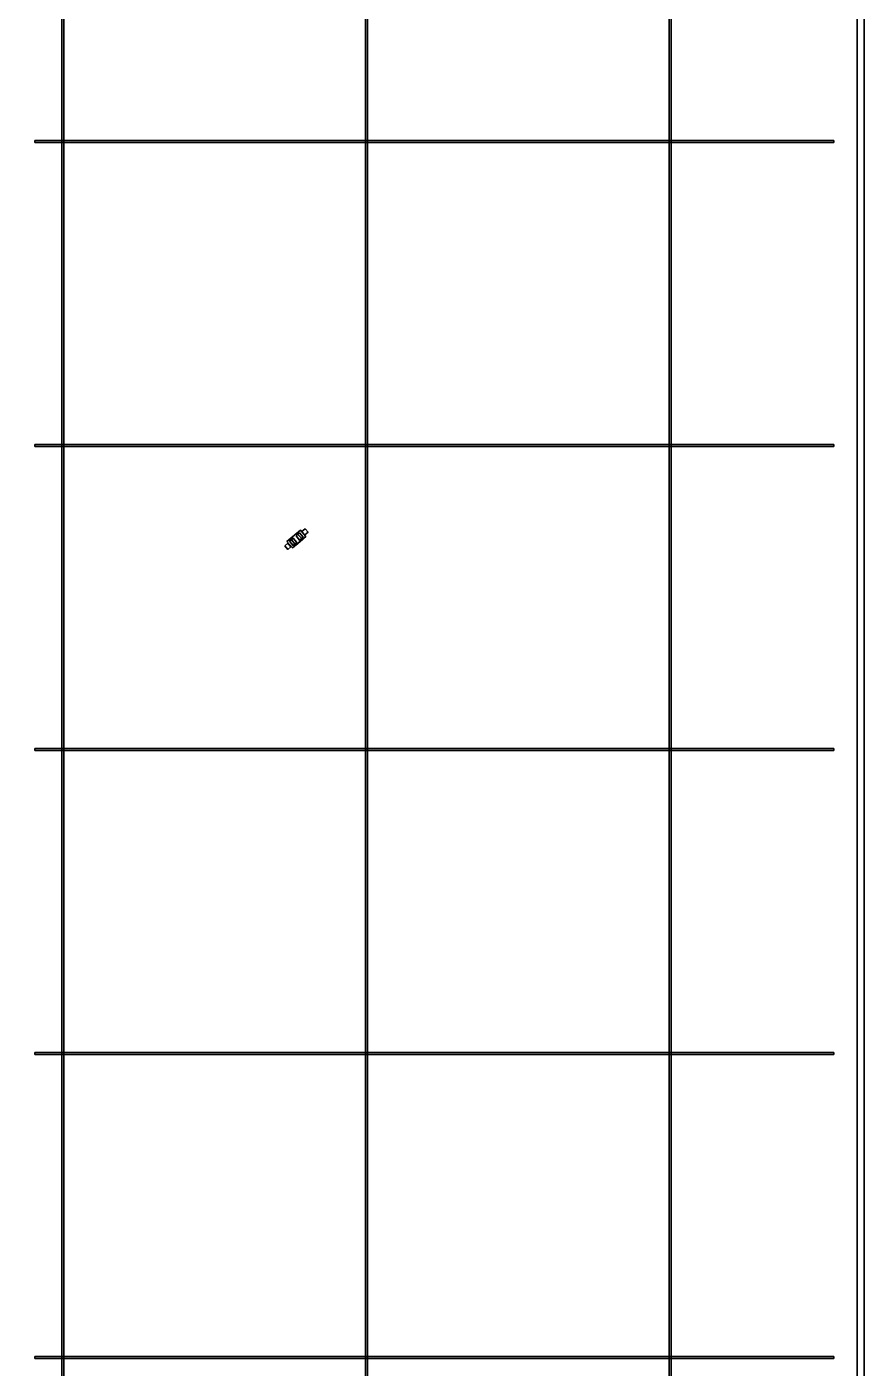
# Model space of a CAD drawing. Header units: metres. Extents: x -0.1 to 82.2, y -4 to 82.7.
# Drawn here: x 64.23 to 82.15, y 25.77 to 54.45 of the extents above; entities that cross this region are included whole.
import ezdxf

# ---------------------------------------------------------------- set-up
doc = ezdxf.new("R2010")
doc.units = ezdxf.units.M
for name, color, linetype in [('A-ENTG', 250, 'Continuous'), ('A-SITE', 8, 'Continuous'), ('A-SITE-JNT', 9, 'Continuous')]:
    doc.layers.add(name, color=color, linetype=linetype)

msp = doc.modelspace()

# ---------------------------------------------------------------- linework, layer by layer
at = {"layer": 'A-ENTG'}
for points in [[(69.913, 43.309, 0.8), (69.797, 43.446, 0.8), (70.087, 43.691, 0.8), (70.203, 43.554, 0.8)], [(69.913, 43.309, 1.38), (70.203, 43.554, 1.38), (70.087, 43.691, 1.38), (69.797, 43.446, 1.38)], [(69.797, 43.446, 0.8), (69.797, 43.446, 1.38), (70.087, 43.691, 1.38), (70.087, 43.691, 0.8)], [(69.989, 43.373, 1.46), (69.873, 43.511, 1.46), (70.011, 43.627, 1.46), (70.127, 43.489, 1.46)], [(69.989, 43.373, 1.7), (70.127, 43.489, 1.7), (70.011, 43.627, 1.7), (69.873, 43.511, 1.7)], [(69.873, 43.511, 1.46), (69.873, 43.511, 1.7), (70.011, 43.627, 1.7), (70.011, 43.627, 1.46)], [(70.069, 43.48), (69.992, 43.572), (70.068, 43.636), (70.146, 43.544)], [(70.069, 43.48, 0.82), (70.146, 43.544, 0.82), (70.068, 43.636, 0.82), (69.992, 43.572, 0.82)], [(69.992, 43.572), (69.992, 43.572, 0.82), (70.068, 43.636, 0.82), (70.068, 43.636)], [(70.127, 43.489, 1.46), (70.011, 43.627, 1.46), (70.011, 43.627, 1.7), (70.127, 43.489, 1.7)], [(70.146, 43.544), (70.068, 43.636), (70.068, 43.636, 0.82), (70.146, 43.544, 0.82)], [(70.203, 43.554, 0.8), (70.087, 43.691, 0.8), (70.087, 43.691, 1.38), (70.203, 43.554, 1.38)], [(70.181, 43.587, 0.92), (70.117, 43.664, 0.92), (70.186, 43.722, 0.92), (70.25, 43.645, 0.92)], [(70.181, 43.587, 1.34), (70.25, 43.645, 1.34), (70.186, 43.722, 1.34), (70.117, 43.664, 1.34)], [(70.117, 43.664, 0.92), (70.117, 43.664, 1.34), (70.186, 43.722, 1.34), (70.186, 43.722, 0.92)], [(70.181, 43.587, 0.92), (70.181, 43.587, 1.34), (70.117, 43.664, 1.34), (70.117, 43.664, 0.92)], [(70.181, 43.587, 0.92), (70.25, 43.645, 0.92), (70.25, 43.645, 1.34), (70.181, 43.587, 1.34)], [(70.25, 43.645, 0.92), (70.186, 43.722, 0.92), (70.186, 43.722, 1.34), (70.25, 43.645, 1.34)], [(69.814, 43.278, 0.92), (69.75, 43.355, 0.92), (69.819, 43.413, 0.92), (69.883, 43.336, 0.92)], [(69.814, 43.278, 1.34), (69.883, 43.336, 1.34), (69.819, 43.413, 1.34), (69.75, 43.355, 1.34)], [(69.75, 43.355, 0.92), (69.75, 43.355, 1.34), (69.819, 43.413, 1.34), (69.819, 43.413, 0.92)], [(69.814, 43.278, 0.92), (69.814, 43.278, 1.34), (69.75, 43.355, 1.34), (69.75, 43.355, 0.92)], [(69.913, 43.309, 0.8), (69.913, 43.309, 1.38), (69.797, 43.446, 1.38), (69.797, 43.446, 0.8)], [(69.814, 43.278, 0.92), (69.883, 43.336, 0.92), (69.883, 43.336, 1.34), (69.814, 43.278, 1.34)], [(69.883, 43.336, 0.92), (69.819, 43.413, 0.92), (69.819, 43.413, 1.34), (69.883, 43.336, 1.34)], [(69.932, 43.364), (69.854, 43.456), (69.931, 43.52), (70.008, 43.428)], [(69.932, 43.364, 0.82), (70.008, 43.428, 0.82), (69.931, 43.52, 0.82), (69.854, 43.456, 0.82)], [(69.854, 43.456), (69.854, 43.456, 0.82), (69.931, 43.52, 0.82), (69.931, 43.52)], [(69.932, 43.364), (69.932, 43.364, 0.82), (69.854, 43.456, 0.82), (69.854, 43.456)], [(69.989, 43.373, 1.46), (69.989, 43.373, 1.7), (69.873, 43.511, 1.7), (69.873, 43.511, 1.46)], [(69.913, 43.309, 0.8), (70.203, 43.554, 0.8), (70.203, 43.554, 1.38), (69.913, 43.309, 1.38)], [(70.008, 43.428), (69.931, 43.52), (69.931, 43.52, 0.82), (70.008, 43.428, 0.82)], [(69.932, 43.364), (70.008, 43.428), (70.008, 43.428, 0.82), (69.932, 43.364, 0.82)], [(69.989, 43.373, 1.46), (70.127, 43.489, 1.46), (70.127, 43.489, 1.7), (69.989, 43.373, 1.7)], [(70.069, 43.48), (70.069, 43.48, 0.82), (69.992, 43.572, 0.82), (69.992, 43.572)], [(70.069, 43.48), (70.146, 43.544), (70.146, 43.544, 0.82), (70.069, 43.48, 0.82)]]:
    msp.add_3dface(points, dxfattribs=at)
at = {"layer": 'A-SITE'}
for points in [[(-0.15, -0.15, -0.18), (-0.15, 82.65, -0.18), (82.15, 82.65, -0.18), (82.15, -0.15, -0.18)], [(-0.15, -0.15, -0.02), (82.15, -0.15, -0.02), (82.15, 82.65, -0.02), (-0.15, 82.65, -0.02)], [(82.15, -0.15, -0.18), (82.15, 82.65, -0.18), (82.15, 82.65, -0.02), (82.15, -0.15, -0.02)], [(0, 0, -0.6), (0, 82.5, -0.6), (82, 82.5, -0.6), (82, 0, -0.6)], [(0, 0), (82, 0), (82, 82.5), (0, 82.5)], [(82, 0, -0.6), (82, 82.5, -0.6), (82, 82.5), (82, 0)]]:
    msp.add_3dface(points, dxfattribs=at)
at = {"layer": 'A-SITE-JNT'}
for points in [[(64.98, 0.5, 0.002), (64.98, 82, 0.002), (65.02, 82, 0.002), (65.02, 0.5, 0.002)], [(64.98, 0.5, 0.01), (65.02, 0.5, 0.01), (65.02, 82, 0.01), (64.98, 82, 0.01)], [(64.98, 0.5, 0.002), (64.98, 0.5, 0.01), (64.98, 82, 0.01), (64.98, 82, 0.002)], [(65.02, 0.5, 0.002), (65.02, 82, 0.002), (65.02, 82, 0.01), (65.02, 0.5, 0.01)], [(71.48, 0.5, 0.002), (71.48, 82, 0.002), (71.52, 82, 0.002), (71.52, 0.5, 0.002)], [(71.48, 0.5, 0.01), (71.52, 0.5, 0.01), (71.52, 82, 0.01), (71.48, 82, 0.01)], [(71.48, 0.5, 0.002), (71.48, 0.5, 0.01), (71.48, 82, 0.01), (71.48, 82, 0.002)], [(71.52, 0.5, 0.002), (71.52, 82, 0.002), (71.52, 82, 0.01), (71.52, 0.5, 0.01)], [(77.98, 0.5, 0.002), (77.98, 82, 0.002), (78.02, 82, 0.002), (78.02, 0.5, 0.002)], [(77.98, 0.5, 0.01), (78.02, 0.5, 0.01), (78.02, 82, 0.01), (77.98, 82, 0.01)], [(77.98, 0.5, 0.002), (77.98, 0.5, 0.01), (77.98, 82, 0.01), (77.98, 82, 0.002)], [(78.02, 0.5, 0.002), (78.02, 82, 0.002), (78.02, 82, 0.01), (78.02, 0.5, 0.01)], [(64.4, 51.98, 0.002), (64.4, 52.02, 0.002), (81.5, 52.02, 0.002), (81.5, 51.98, 0.002)], [(64.4, 51.98, 0.01), (81.5, 51.98, 0.01), (81.5, 52.02, 0.01), (64.4, 52.02, 0.01)], [(64.4, 51.98, 0.002), (64.4, 51.98, 0.01), (64.4, 52.02, 0.01), (64.4, 52.02, 0.002)], [(64.4, 52.02, 0.002), (64.4, 52.02, 0.01), (81.5, 52.02, 0.01), (81.5, 52.02, 0.002)], [(64.4, 51.98, 0.002), (81.5, 51.98, 0.002), (81.5, 51.98, 0.01), (64.4, 51.98, 0.01)], [(81.5, 51.98, 0.002), (81.5, 52.02, 0.002), (81.5, 52.02, 0.01), (81.5, 51.98, 0.01)], [(64.4, 45.48, 0.002), (64.4, 45.52, 0.002), (81.5, 45.52, 0.002), (81.5, 45.48, 0.002)], [(64.4, 45.48, 0.01), (81.5, 45.48, 0.01), (81.5, 45.52, 0.01), (64.4, 45.52, 0.01)], [(64.4, 45.48, 0.002), (64.4, 45.48, 0.01), (64.4, 45.52, 0.01), (64.4, 45.52, 0.002)], [(64.4, 45.52, 0.002), (64.4, 45.52, 0.01), (81.5, 45.52, 0.01), (81.5, 45.52, 0.002)], [(64.4, 45.48, 0.002), (81.5, 45.48, 0.002), (81.5, 45.48, 0.01), (64.4, 45.48, 0.01)], [(81.5, 45.48, 0.002), (81.5, 45.52, 0.002), (81.5, 45.52, 0.01), (81.5, 45.48, 0.01)], [(64.4, 38.98, 0.002), (64.4, 39.02, 0.002), (81.5, 39.02, 0.002), (81.5, 38.98, 0.002)], [(64.4, 38.98, 0.01), (81.5, 38.98, 0.01), (81.5, 39.02, 0.01), (64.4, 39.02, 0.01)], [(64.4, 38.98, 0.002), (64.4, 38.98, 0.01), (64.4, 39.02, 0.01), (64.4, 39.02, 0.002)], [(64.4, 39.02, 0.002), (64.4, 39.02, 0.01), (81.5, 39.02, 0.01), (81.5, 39.02, 0.002)], [(81.5, 38.98, 0.002), (81.5, 39.02, 0.002), (81.5, 39.02, 0.01), (81.5, 38.98, 0.01)], [(64.4, 38.98, 0.002), (81.5, 38.98, 0.002), (81.5, 38.98, 0.01), (64.4, 38.98, 0.01)], [(64.4, 32.48, 0.002), (64.4, 32.52, 0.002), (81.5, 32.52, 0.002), (81.5, 32.48, 0.002)], [(64.4, 32.48, 0.01), (81.5, 32.48, 0.01), (81.5, 32.52, 0.01), (64.4, 32.52, 0.01)], [(64.4, 32.48, 0.002), (64.4, 32.48, 0.01), (64.4, 32.52, 0.01), (64.4, 32.52, 0.002)], [(64.4, 32.52, 0.002), (64.4, 32.52, 0.01), (81.5, 32.52, 0.01), (81.5, 32.52, 0.002)], [(64.4, 32.48, 0.002), (81.5, 32.48, 0.002), (81.5, 32.48, 0.01), (64.4, 32.48, 0.01)], [(81.5, 32.48, 0.002), (81.5, 32.52, 0.002), (81.5, 32.52, 0.01), (81.5, 32.48, 0.01)], [(64.4, 25.98, 0.002), (64.4, 26.02, 0.002), (81.5, 26.02, 0.002), (81.5, 25.98, 0.002)], [(64.4, 25.98, 0.01), (81.5, 25.98, 0.01), (81.5, 26.02, 0.01), (64.4, 26.02, 0.01)], [(64.4, 25.98, 0.002), (64.4, 25.98, 0.01), (64.4, 26.02, 0.01), (64.4, 26.02, 0.002)], [(64.4, 26.02, 0.002), (64.4, 26.02, 0.01), (81.5, 26.02, 0.01), (81.5, 26.02, 0.002)], [(64.4, 25.98, 0.002), (81.5, 25.98, 0.002), (81.5, 25.98, 0.01), (64.4, 25.98, 0.01)], [(81.5, 25.98, 0.002), (81.5, 26.02, 0.002), (81.5, 26.02, 0.01), (81.5, 25.98, 0.01)]]:
    msp.add_3dface(points, dxfattribs=at)

doc.saveas('drawing.dxf')
